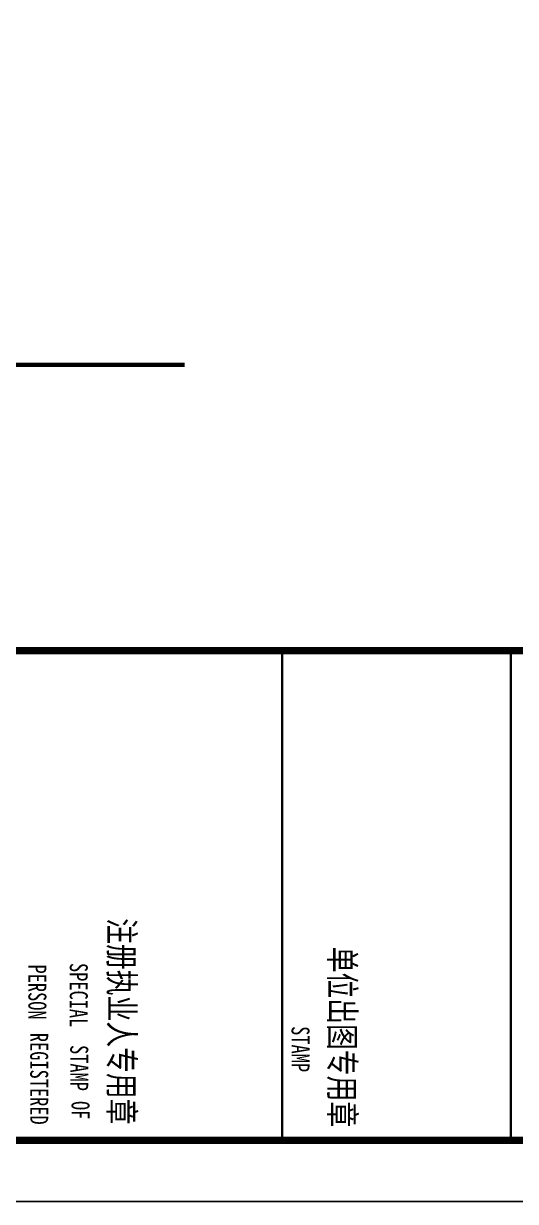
# Model space of a CAD drawing. Extents: x 39238 to 748440, y -374049 to 522939.
# Drawn here: x 245591 to 253630, y 169856 to 189105 of the extents above; entities that cross this region are included whole.
import ezdxf

# ---------------------------------------------------------------- set-up
doc = ezdxf.new("R2010")
doc.units = 0
doc.header["$LTSCALE"] = 1000
doc.header["$MEASUREMENT"] = 0
for name, color, linetype in [('DIM_SYMB', 3, 'Continuous'), ('PUB_TITLE', 7, 'Continuous'), ('TK', 126, 'Continuous')]:
    doc.layers.add(name, color=color, linetype=linetype)
doc.styles.add('-宋体', font='', dxfattribs={"width": 0.8})
doc.styles.get('-宋体').set_extended_font_data('SimSun')

# ---------------------------------------------------------------- blocks, each defined once
blk = doc.blocks.new('jztq')
at = {"layer": 'TK'}
for p, q in [((256167, 240984), (256167, 288043)), ((264167, 276100), (256167, 276100)), ((256167, 276100), (264167, 276100)), ((264140, 272362), (257137, 272362))]:
    blk.add_line(p, q, dxfattribs=at)
at = {"layer": 'TK', "const_width": 118}
blk.add_lwpolyline([(256167, 298384), (264167, 298384), (264167, 240984), (256167, 240984)], close=True, dxfattribs=at)
at = {"layer": 'TK', "const_width": 40}
for points in [[(256167, 276100), (264167, 276100)], [(256167, 272362), (264140, 272362)]]:
    blk.add_lwpolyline(points, dxfattribs=at)
at = {"layer": 'TK', "style": '-宋体', "width": 0.75}
for s, height, p in [('单位出图专用章', 411.8, (261005, 273140)), ('STAMP', 294.1, (262303, 272516)), ('注册执业人专用章', 411.8, (260539, 269536)), ('SPECIAL', 294.1, (261270, 268892)), ('STAMP', 294.1, (262611, 268900)), ('OF', 294.1, (263526, 268921)), ('REGISTERED', 294.1, (262412, 268245)), ('PERSON', 294.1, (261295, 268216))]:
    blk.add_text(s, height=height, dxfattribs=at).set_placement(p)

msp = doc.modelspace()

# ---------------------------------------------------------------- linework, layer by layer
at = {"layer": 'DIM_SYMB', "const_width": 70}
msp.add_lwpolyline([(242892, 183529), (248224, 183529)], dxfattribs=at)
at = {"layer": 'PUB_TITLE', "color": 4}
msp.add_lwpolyline([(217438, 169856), (276838, 169856), (276838, 253956), (217438, 253956)], close=True, dxfattribs=at)
at = {"layer": 'PUB_TITLE', "color": 4, "const_width": 100}
msp.add_lwpolyline([(218438, 170856), (275838, 170856), (275838, 251456), (218438, 251456)], close=True, dxfattribs=at)

# ---------------------------------------------------------------- block references
at = {"rotation": 270}
msp.add_blockref('jztq', (-22546, 435023), dxfattribs=at)

doc.saveas('drawing.dxf')
